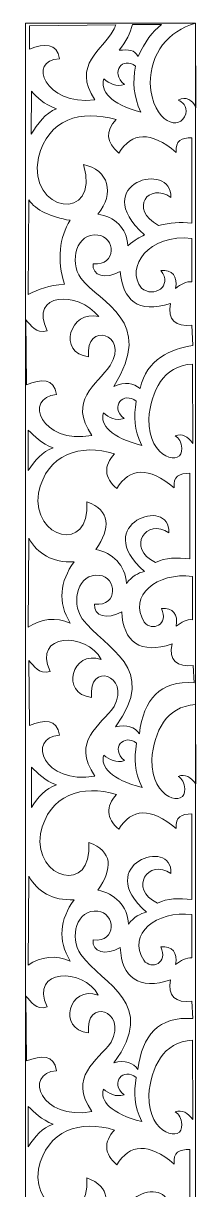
# Model space of a CAD drawing. Header units: centimetres. Extents: x -132 to 132, y -122 to 122.
# Drawn here: x -132.4 to -115.4, y 7.1 to 122.3 of the extents above; entities that cross this region are included whole.
import ezdxf

# ---------------------------------------------------------------- set-up
doc = ezdxf.new("R2010")
doc.units = ezdxf.units.CM
doc.header["$MEASUREMENT"] = 0
doc.layers.add('layer 1', color=7, linetype='Continuous')

msp = doc.modelspace()

# ---------------------------------------------------------------- linework, layer by layer
at = {"layer": 'layer 1', "color": 242, "lineweight": 9}
msp.add_lwpolyline([(-132.20989, -121.65685), (-115.40989, -121.65685), (-115.40989, 122.34315), (-132.20989, 122.34315), (-132.20989, -121.65685)], close=True, dxfattribs=at)
for points, knots in [([(-123.28215, 122.1944), (-123.28215, 122.1944), (-131.83506, 122.09479), (-131.83506, 122.09479), (-131.83506, 122.09479), (-131.83506, 122.09479), (-131.80842, 119.78366), (-131.80842, 119.78366), (-131.80842, 119.78366), (-130.38818, 120.35514), (-129.08207, 120.45453), (-128.85458, 118.82494), (-128.85458, 118.82494), (-132.076, 118.76169), (-130.32037, 114.19424), (-125.3469, 114.78462), (-125.3469, 114.78462), (-127.71035, 118.23635), (-124.49637, 119.7651), (-123.55053, 121.64698), (-123.55053, 121.64698), (-123.41115, 121.89156), (-123.35935, 121.97514), (-123.28215, 122.1944)], [0, 0, 0, 0, 0.142857143, 0.142857143, 0.142857143, 0.142857143, 0.285714286, 0.285714286, 0.285714286, 0.285714286, 0.428571429, 0.428571429, 0.428571429, 0.428571429, 0.571428571, 0.571428571, 0.571428571, 0.571428571, 0.714285714, 0.714285714, 0.714285714, 0.714285714, 1, 1, 1, 1]), ([(-118.74703, 122.24064), (-118.7542, 122.2027), (-121.64018, 122.26707), (-121.64842, 122.22885), (-121.64842, 122.22885), (-121.82543, 121.4077), (-122.25016, 120.51661), (-122.96732, 119.68819), (-122.96732, 119.68819), (-121.94837, 119.73608), (-121.47067, 119.76383), (-121.06734, 119.08102), (-121.06734, 119.08102), (-120.36816, 120.56987), (-119.72861, 121.46107), (-118.74703, 122.24064)], [0, 0, 0, 0, 0.2, 0.2, 0.2, 0.2, 0.4, 0.4, 0.4, 0.4, 0.6, 0.6, 0.6, 0.6, 1, 1, 1, 1]), ([(-115.40989, 122.34315), (-118.11011, 121.59369), (-119.86448, 119.36983), (-119.88721, 116.42683), (-119.88721, 116.42683), (-119.63205, 112.38322), (-116.82414, 111.66821), (-116.3654, 113.38934), (-116.3654, 113.38934), (-116.22052, 114.18473), (-116.70694, 114.61342), (-117.11309, 114.75038), (-117.11309, 114.75038), (-116.34036, 115.16518), (-115.6911, 114.80918), (-115.37995, 113.99696), (-115.37995, 113.99696), (-115.37995, 113.99696), (-115.40989, 122.34315), (-115.40989, 122.34315)], [0, 0, 0, 0, 0.166666667, 0.166666667, 0.166666667, 0.166666667, 0.333333333, 0.333333333, 0.333333333, 0.333333333, 0.5, 0.5, 0.5, 0.5, 0.666666667, 0.666666667, 0.666666667, 0.666666667, 1, 1, 1, 1]), ([(-122.42999, 116.3083), (-123.26076, 116.02867), (-123.90691, 116.41672), (-124.47921, 116.85614), (-124.47921, 116.85614), (-124.83036, 115.69199), (-123.85169, 114.35819), (-120.80592, 113.57066), (-120.80592, 113.57066), (-121.57906, 115.20849), (-121.58536, 116.50481), (-121.35135, 118.11032), (-121.35135, 118.11032), (-122.57945, 119.10635), (-123.89184, 117.51542), (-122.42999, 116.3083)], [0, 0, 0, 0, 0.2, 0.2, 0.2, 0.2, 0.4, 0.4, 0.4, 0.4, 0.6, 0.6, 0.6, 0.6, 1, 1, 1, 1]), ([(-131.62579, 115.65597), (-131.62579, 115.65597), (-131.64655, 111.40085), (-131.64655, 111.40085), (-131.64655, 111.40085), (-131.02497, 112.39116), (-130.26716, 113.49578), (-129.15164, 113.90095), (-129.15164, 113.90095), (-130.44717, 114.34323), (-131.07043, 115.05407), (-131.62579, 115.65597)], [0, 0, 0, 0, 0.25, 0.25, 0.25, 0.25, 0.5, 0.5, 0.5, 0.5, 1, 1, 1, 1]), ([(-123.24568, 112.85419), (-126.75369, 113.79276), (-129.96986, 112.95317), (-130.94252, 109.081), (-130.94252, 109.081), (-132.09306, 103.62246), (-124.72615, 102.55281), (-126.49267, 108.39604), (-126.49267, 108.39604), (-123.97947, 107.88652), (-123.35636, 105.52658), (-125.05254, 103.49903), (-125.05254, 103.49903), (-123.42432, 103.22425), (-122.18886, 102.16839), (-122.096, 100.37274), (-122.096, 100.37274), (-121.36176, 100.98823), (-120.94217, 101.18273), (-120.43945, 101.45136), (-120.43945, 101.45136), (-126.17767, 106.55216), (-117.64207, 108.85866), (-117.83452, 105.14276), (-117.83452, 105.14276), (-120.02709, 106.67903), (-122.03903, 104.02836), (-119.05601, 102.36756), (-119.05601, 102.36756), (-117.82181, 102.67135), (-117.01311, 102.71573), (-115.74694, 102.59657), (-115.74694, 102.59657), (-115.74694, 102.59657), (-115.74661, 111.03293), (-115.74661, 111.03293), (-115.74661, 111.03293), (-116.78624, 111.03747), (-117.43881, 110.77535), (-117.29759, 109.59464), (-117.29759, 109.59464), (-119.85326, 111.7375), (-121.70891, 111.58342), (-122.98456, 109.52615), (-122.98456, 109.52615), (-124.23996, 110.622), (-124.35336, 111.66704), (-123.24568, 112.85419)], [0, 0, 0, 0, 0.076923077, 0.076923077, 0.076923077, 0.076923077, 0.153846154, 0.153846154, 0.153846154, 0.153846154, 0.230769231, 0.230769231, 0.230769231, 0.230769231, 0.307692308, 0.307692308, 0.307692308, 0.307692308, 0.384615385, 0.384615385, 0.384615385, 0.384615385, 0.461538462, 0.461538462, 0.461538462, 0.461538462, 0.538461538, 0.538461538, 0.538461538, 0.538461538, 0.615384615, 0.615384615, 0.615384615, 0.615384615, 0.692307692, 0.692307692, 0.692307692, 0.692307692, 0.769230769, 0.769230769, 0.769230769, 0.769230769, 0.846153846, 0.846153846, 0.846153846, 0.846153846, 1, 1, 1, 1]), ([(-131.88226, 104.88926), (-131.88226, 104.88926), (-131.96105, 95.55933), (-131.96105, 95.55933), (-131.96105, 95.55933), (-130.91899, 96.09829), (-129.90767, 96.46367), (-128.36399, 96.56279), (-128.36399, 96.56279), (-129.12248, 98.87827), (-128.86208, 101.31028), (-127.79228, 102.88073), (-127.79228, 102.88073), (-129.70636, 103.20316), (-131.20237, 103.88715), (-131.88226, 104.88926)], [0, 0, 0, 0, 0.2, 0.2, 0.2, 0.2, 0.4, 0.4, 0.4, 0.4, 0.6, 0.6, 0.6, 0.6, 1, 1, 1, 1]), ([(-125.53152, 98.5891), (-123.09461, 98.33799), (-123.35924, 101.27122), (-125.05152, 101.43102), (-125.05152, 101.43102), (-127.15034, 101.69098), (-127.92563, 98.8604), (-126.74997, 97.15102), (-126.74997, 97.15102), (-124.80656, 94.65119), (-119.35971, 93.00272), (-123.46845, 86.4633), (-123.46845, 86.4633), (-122.35769, 86.9769), (-121.522, 86.77425), (-120.86881, 86.26967), (-120.86881, 86.26967), (-120.2596, 89.19722), (-117.81789, 90.16269), (-115.65787, 90.51647), (-115.65787, 90.51647), (-115.65787, 90.51647), (-115.7654, 92.52862), (-115.7654, 92.52862), (-115.7654, 92.52862), (-117.35309, 92.32319), (-118.23924, 93.06507), (-117.87001, 94.6515), (-117.87001, 94.6515), (-121.13473, 93.6812), (-122.57471, 94.95667), (-122.83614, 97.83582), (-122.83614, 97.83582), (-124.28231, 97.00837), (-125.66077, 97.39642), (-125.53152, 98.5891)], [0, 0, 0, 0, 0.1, 0.1, 0.1, 0.1, 0.2, 0.2, 0.2, 0.2, 0.3, 0.3, 0.3, 0.3, 0.4, 0.4, 0.4, 0.4, 0.5, 0.5, 0.5, 0.5, 0.6, 0.6, 0.6, 0.6, 0.7, 0.7, 0.7, 0.7, 0.8, 0.8, 0.8, 0.8, 1, 1, 1, 1]), ([(-115.74694, 101.08862), (-120.00537, 101.5908), (-122.40925, 98.22765), (-120.72928, 96.18466), (-120.72928, 96.18466), (-119.54254, 95.151), (-117.60783, 96.38639), (-118.83, 97.91286), (-118.83, 97.91286), (-117.68614, 98.02058), (-117.15538, 97.32865), (-117.37155, 96.15806), (-117.37155, 96.15806), (-116.84853, 96.54679), (-116.31934, 96.87824), (-115.74694, 96.80862), (-115.74694, 96.80862), (-115.74694, 96.80862), (-115.74694, 101.08862), (-115.74694, 101.08862)], [0, 0, 0, 0, 0.166666667, 0.166666667, 0.166666667, 0.166666667, 0.333333333, 0.333333333, 0.333333333, 0.333333333, 0.5, 0.5, 0.5, 0.5, 0.666666667, 0.666666667, 0.666666667, 0.666666667, 1, 1, 1, 1]), ([(-130.0731, 91.97352), (-131.25464, 91.62541), (-131.62278, 92.52792), (-132.17771, 93.03496), (-132.17771, 93.03496), (-132.17771, 93.03496), (-132.10386, 86.63208), (-132.10386, 86.63208), (-132.10386, 86.63208), (-130.68363, 87.20356), (-129.37752, 87.30295), (-129.15003, 85.67336), (-129.15003, 85.67336), (-132.43471, 85.4294), (-130.73931, 80.69002), (-125.64235, 81.63304), (-125.64235, 81.63304), (-128.03619, 85.07987), (-125.20137, 86.61087), (-123.82497, 88.54805), (-123.82497, 88.54805), (-121.911, 91.69912), (-126.36225, 92.92159), (-125.97466, 89.40552), (-125.97466, 89.40552), (-129.12624, 89.72514), (-127.83686, 94.12129), (-124.95007, 93.36798), (-124.95007, 93.36798), (-127.06084, 95.97021), (-131.89465, 95.76273), (-130.0731, 91.97352)], [0, 0, 0, 0, 0.111111111, 0.111111111, 0.111111111, 0.111111111, 0.222222222, 0.222222222, 0.222222222, 0.222222222, 0.333333333, 0.333333333, 0.333333333, 0.333333333, 0.444444444, 0.444444444, 0.444444444, 0.444444444, 0.555555556, 0.555555556, 0.555555556, 0.555555556, 0.666666667, 0.666666667, 0.666666667, 0.666666667, 0.777777778, 0.777777778, 0.777777778, 0.777777778, 1, 1, 1, 1]), ([(-115.71008, 88.68648), (-118.63185, 88.50198), (-119.74887, 86.04836), (-120.03006, 83.24232), (-120.03006, 83.24232), (-120.07029, 79.23295), (-116.57498, 78.55087), (-116.76238, 80.3576), (-116.76238, 80.3576), (-116.81135, 80.95611), (-117.00238, 81.37624), (-117.40854, 81.5988), (-117.40854, 81.5988), (-116.70965, 81.85952), (-116.1527, 81.52064), (-115.6754, 80.84538), (-115.6754, 80.84538), (-115.6754, 80.84538), (-115.71008, 88.68648), (-115.71008, 88.68648)], [0, 0, 0, 0, 0.166666667, 0.166666667, 0.166666667, 0.166666667, 0.333333333, 0.333333333, 0.333333333, 0.333333333, 0.5, 0.5, 0.5, 0.5, 0.666666667, 0.666666667, 0.666666667, 0.666666667, 1, 1, 1, 1]), ([(-122.46788, 83.29981), (-123.29865, 83.02018), (-123.9448, 83.40823), (-124.51711, 83.84765), (-124.51711, 83.84765), (-124.86825, 82.6835), (-123.76904, 81.42518), (-120.72328, 80.63765), (-120.72328, 80.63765), (-121.49641, 82.27548), (-121.50189, 83.4063), (-121.26789, 85.01181), (-121.26789, 85.01181), (-122.49599, 86.00784), (-123.92974, 84.50693), (-122.46788, 83.29981)], [0, 0, 0, 0, 0.2, 0.2, 0.2, 0.2, 0.4, 0.4, 0.4, 0.4, 0.6, 0.6, 0.6, 0.6, 1, 1, 1, 1]), ([(-131.93788, 82.14487), (-131.93788, 82.14487), (-131.93788, 78.15542), (-131.93788, 78.15542), (-131.93788, 78.15542), (-131.27937, 79.17997), (-130.58388, 80.02748), (-129.46373, 80.38985), (-129.46373, 80.38985), (-130.70389, 80.83213), (-131.30068, 81.56002), (-131.93788, 82.14487)], [0, 0, 0, 0, 0.25, 0.25, 0.25, 0.25, 0.5, 0.5, 0.5, 0.5, 1, 1, 1, 1]), ([(-123.40721, 79.80529), (-126.76753, 80.8637), (-130.11556, 79.80781), (-130.94052, 75.93564), (-130.94052, 75.93564), (-131.55568, 71.43582), (-125.78934, 69.86643), (-126.1399, 75.07948), (-126.1399, 75.07948), (-123.7744, 74.19332), (-123.77898, 72.51818), (-125.25362, 70.35367), (-125.25362, 70.35367), (-123.6254, 70.07889), (-122.31836, 68.79335), (-122.2255, 66.9977), (-122.2255, 66.9977), (-121.66899, 67.72276), (-121.09748, 68.03948), (-120.45297, 68.19621), (-120.45297, 68.19621), (-125.85888, 72.86901), (-117.84315, 75.7133), (-118.0356, 71.9974), (-118.0356, 71.9974), (-120.22817, 73.53367), (-122.32796, 70.51998), (-119.34493, 69.07318), (-119.34493, 69.07318), (-118.39266, 69.58609), (-117.21419, 69.58182), (-115.94802, 69.4327), (-115.94802, 69.4327), (-115.94802, 69.4327), (-115.94769, 77.88757), (-115.94769, 77.88757), (-115.94769, 77.88757), (-116.98732, 77.89211), (-117.63989, 77.62999), (-117.49868, 76.44928), (-117.49868, 76.44928), (-120.05434, 78.59214), (-121.91, 78.43806), (-123.18564, 76.38079), (-123.18564, 76.38079), (-124.44104, 77.47664), (-124.51489, 78.61814), (-123.40721, 79.80529)], [0, 0, 0, 0, 0.076923077, 0.076923077, 0.076923077, 0.076923077, 0.153846154, 0.153846154, 0.153846154, 0.153846154, 0.230769231, 0.230769231, 0.230769231, 0.230769231, 0.307692308, 0.307692308, 0.307692308, 0.307692308, 0.384615385, 0.384615385, 0.384615385, 0.384615385, 0.461538462, 0.461538462, 0.461538462, 0.461538462, 0.538461538, 0.538461538, 0.538461538, 0.538461538, 0.615384615, 0.615384615, 0.615384615, 0.615384615, 0.692307692, 0.692307692, 0.692307692, 0.692307692, 0.769230769, 0.769230769, 0.769230769, 0.769230769, 0.846153846, 0.846153846, 0.846153846, 0.846153846, 1, 1, 1, 1]), ([(-131.88226, 71.47102), (-131.88226, 71.47102), (-131.95611, 62.67134), (-131.95611, 62.67134), (-131.95611, 62.67134), (-130.72016, 63.54658), (-129.1798, 63.70214), (-127.78382, 63.08222), (-127.78382, 63.08222), (-129.07768, 65.15802), (-128.80386, 67.18104), (-127.41459, 69.1427), (-127.41459, 69.1427), (-129.58384, 69.04569), (-130.99306, 69.92452), (-131.88226, 71.47102)], [0, 0, 0, 0, 0.2, 0.2, 0.2, 0.2, 0.4, 0.4, 0.4, 0.4, 0.6, 0.6, 0.6, 0.6, 1, 1, 1, 1]), ([(-125.38383, 64.96542), (-122.94692, 64.71431), (-123.21155, 67.64754), (-124.90383, 67.80734), (-124.90383, 67.80734), (-127.00264, 68.0673), (-127.77794, 65.23672), (-126.60228, 63.52734), (-126.60228, 63.52734), (-124.32536, 60.4914), (-118.95155, 58.71749), (-123.32076, 52.83962), (-123.32076, 52.83962), (-122.24692, 53.11354), (-121.35308, 52.81022), (-120.95307, 52.15966), (-120.95307, 52.15966), (-120.52848, 55.54945), (-118.90388, 57.45548), (-115.5254, 57.19294), (-115.5254, 57.19294), (-115.5254, 57.19294), (-115.61771, 58.90494), (-115.61771, 58.90494), (-115.61771, 58.90494), (-117.2054, 58.69951), (-118.09155, 59.44139), (-117.72232, 61.02782), (-117.72232, 61.02782), (-120.82089, 59.96336), (-122.59317, 61.24739), (-122.68845, 64.21214), (-122.68845, 64.21214), (-124.13461, 63.38469), (-125.51308, 63.77274), (-125.38383, 64.96542)], [0, 0, 0, 0, 0.1, 0.1, 0.1, 0.1, 0.2, 0.2, 0.2, 0.2, 0.3, 0.3, 0.3, 0.3, 0.4, 0.4, 0.4, 0.4, 0.5, 0.5, 0.5, 0.5, 0.6, 0.6, 0.6, 0.6, 0.7, 0.7, 0.7, 0.7, 0.8, 0.8, 0.8, 0.8, 1, 1, 1, 1]), ([(-115.69172, 67.70794), (-119.21169, 68.14164), (-122.12552, 65.78765), (-120.46401, 63.19682), (-120.46401, 63.19682), (-119.697, 62.19478), (-118.01252, 62.92342), (-118.77478, 64.53218), (-118.77478, 64.53218), (-117.63091, 64.6399), (-117.10016, 63.94797), (-117.31633, 62.77738), (-117.31633, 62.77738), (-116.79331, 63.16611), (-116.26412, 63.49756), (-115.69172, 63.42794), (-115.69172, 63.42794), (-115.69172, 63.42794), (-115.69172, 67.70794), (-115.69172, 67.70794)], [0, 0, 0, 0, 0.166666667, 0.166666667, 0.166666667, 0.166666667, 0.333333333, 0.333333333, 0.333333333, 0.333333333, 0.5, 0.5, 0.5, 0.5, 0.666666667, 0.666666667, 0.666666667, 0.666666667, 1, 1, 1, 1]), ([(-129.77765, 58.3231), (-130.95919, 57.97499), (-131.32733, 58.8775), (-131.88226, 59.38454), (-131.88226, 59.38454), (-131.88226, 59.38454), (-131.80842, 52.98166), (-131.80842, 52.98166), (-131.80842, 52.98166), (-130.38818, 53.55314), (-129.08207, 53.65253), (-128.85458, 52.02294), (-128.85458, 52.02294), (-132.13927, 51.77898), (-130.44386, 47.0396), (-125.3469, 47.98262), (-125.3469, 47.98262), (-127.74075, 51.42945), (-124.79407, 52.97048), (-123.4546, 54.83918), (-123.4546, 54.83918), (-121.79909, 58.00737), (-126.0668, 59.27117), (-125.67921, 55.7551), (-125.67921, 55.7551), (-128.83079, 56.07472), (-127.66139, 60.51449), (-124.71921, 59.48726), (-124.71921, 59.48726), (-126.14691, 62.26069), (-131.5992, 62.11231), (-129.77765, 58.3231)], [0, 0, 0, 0, 0.111111111, 0.111111111, 0.111111111, 0.111111111, 0.222222222, 0.222222222, 0.222222222, 0.222222222, 0.333333333, 0.333333333, 0.333333333, 0.333333333, 0.444444444, 0.444444444, 0.444444444, 0.444444444, 0.555555556, 0.555555556, 0.555555556, 0.555555556, 0.666666667, 0.666666667, 0.666666667, 0.666666667, 0.777777778, 0.777777778, 0.777777778, 0.777777778, 1, 1, 1, 1]), ([(-115.41463, 55.03606), (-118.3364, 54.85156), (-119.45342, 52.39794), (-119.73462, 49.5919), (-119.73462, 49.5919), (-119.77484, 45.58253), (-116.27953, 44.90045), (-116.46694, 46.70718), (-116.46694, 46.70718), (-116.5159, 47.30569), (-116.70694, 47.72582), (-117.11309, 47.94838), (-117.11309, 47.94838), (-116.4142, 48.2091), (-115.85726, 47.87022), (-115.37995, 47.19496), (-115.37995, 47.19496), (-115.37995, 47.19496), (-115.41463, 55.03606), (-115.41463, 55.03606)], [0, 0, 0, 0, 0.166666667, 0.166666667, 0.166666667, 0.166666667, 0.333333333, 0.333333333, 0.333333333, 0.333333333, 0.5, 0.5, 0.5, 0.5, 0.666666667, 0.666666667, 0.666666667, 0.666666667, 1, 1, 1, 1]), ([(-122.42999, 49.5063), (-123.26076, 49.22667), (-123.90691, 49.61472), (-124.47921, 50.05414), (-124.47921, 50.05414), (-124.83036, 48.88999), (-123.73115, 47.63167), (-120.68538, 46.84414), (-120.68538, 46.84414), (-121.45852, 48.48197), (-121.464, 49.61279), (-121.23, 51.2183), (-121.23, 51.2183), (-122.45809, 52.21433), (-123.89184, 50.71342), (-122.42999, 49.5063)], [0, 0, 0, 0, 0.2, 0.2, 0.2, 0.2, 0.4, 0.4, 0.4, 0.4, 0.6, 0.6, 0.6, 0.6, 1, 1, 1, 1]), ([(-131.62579, 48.85397), (-131.62579, 48.85397), (-131.62579, 44.86452), (-131.62579, 44.86452), (-131.62579, 44.86452), (-130.96728, 45.88907), (-130.27178, 46.73658), (-129.15164, 47.09895), (-129.15164, 47.09895), (-130.39179, 47.54123), (-130.98858, 48.26912), (-131.62579, 48.85397)], [0, 0, 0, 0, 0.25, 0.25, 0.25, 0.25, 0.5, 0.5, 0.5, 0.5, 1, 1, 1, 1]), ([(-123.20613, 46.14865), (-126.56645, 47.20706), (-129.91448, 46.15117), (-130.73944, 42.279), (-130.73944, 42.279), (-131.3546, 37.77918), (-125.58826, 36.20979), (-125.93882, 41.42284), (-125.93882, 41.42284), (-123.57332, 40.53668), (-123.5779, 38.86154), (-125.05254, 36.69703), (-125.05254, 36.69703), (-123.42432, 36.42225), (-122.11728, 35.13671), (-122.02442, 33.34106), (-122.02442, 33.34106), (-121.46791, 34.06612), (-120.89639, 34.38284), (-120.25189, 34.53957), (-120.25189, 34.53957), (-125.6578, 39.21237), (-117.64207, 42.05666), (-117.83452, 38.34076), (-117.83452, 38.34076), (-120.02709, 39.87703), (-122.12688, 36.86334), (-119.14385, 35.41654), (-119.14385, 35.41654), (-118.19157, 35.92945), (-117.01311, 35.92518), (-115.74694, 35.77606), (-115.74694, 35.77606), (-115.74694, 35.77606), (-115.74661, 44.23093), (-115.74661, 44.23093), (-115.74661, 44.23093), (-116.78624, 44.23547), (-117.43881, 43.97335), (-117.29759, 42.79264), (-117.29759, 42.79264), (-119.85326, 44.9355), (-121.70891, 44.78142), (-122.98456, 42.72415), (-122.98456, 42.72415), (-124.23996, 43.82), (-124.3138, 44.9615), (-123.20613, 46.14865)], [0, 0, 0, 0, 0.076923077, 0.076923077, 0.076923077, 0.076923077, 0.153846154, 0.153846154, 0.153846154, 0.153846154, 0.230769231, 0.230769231, 0.230769231, 0.230769231, 0.307692308, 0.307692308, 0.307692308, 0.307692308, 0.384615385, 0.384615385, 0.384615385, 0.384615385, 0.461538462, 0.461538462, 0.461538462, 0.461538462, 0.538461538, 0.538461538, 0.538461538, 0.538461538, 0.615384615, 0.615384615, 0.615384615, 0.615384615, 0.692307692, 0.692307692, 0.692307692, 0.692307692, 0.769230769, 0.769230769, 0.769230769, 0.769230769, 0.846153846, 0.846153846, 0.846153846, 0.846153846, 1, 1, 1, 1]), ([(-131.88226, 38.08726), (-131.88226, 38.08726), (-131.95611, 29.28758), (-131.95611, 29.28758), (-131.95611, 29.28758), (-130.72016, 30.16282), (-129.1798, 30.31838), (-127.78382, 29.69846), (-127.78382, 29.69846), (-129.07768, 31.77426), (-128.80386, 33.79728), (-127.41459, 35.75894), (-127.41459, 35.75894), (-129.58384, 35.66193), (-130.99306, 36.54076), (-131.88226, 38.08726)], [0, 0, 0, 0, 0.2, 0.2, 0.2, 0.2, 0.4, 0.4, 0.4, 0.4, 0.6, 0.6, 0.6, 0.6, 1, 1, 1, 1]), ([(-125.53152, 31.7871), (-123.09461, 31.53599), (-123.35924, 34.46922), (-125.05152, 34.62902), (-125.05152, 34.62902), (-127.15034, 34.88898), (-127.92563, 32.0584), (-126.74997, 30.34902), (-126.74997, 30.34902), (-124.47306, 27.31308), (-119.09924, 25.53917), (-123.46845, 19.6613), (-123.46845, 19.6613), (-122.39461, 19.93522), (-121.50077, 19.6319), (-121.10076, 18.98134), (-121.10076, 18.98134), (-120.67617, 22.37113), (-119.05157, 24.27716), (-115.67309, 24.01462), (-115.67309, 24.01462), (-115.67309, 24.01462), (-115.7654, 25.72662), (-115.7654, 25.72662), (-115.7654, 25.72662), (-117.35309, 25.52119), (-118.23924, 26.26307), (-117.87001, 27.8495), (-117.87001, 27.8495), (-120.96858, 26.78504), (-122.74086, 28.06907), (-122.83614, 31.03382), (-122.83614, 31.03382), (-124.28231, 30.20637), (-125.66077, 30.59442), (-125.53152, 31.7871)], [0, 0, 0, 0, 0.1, 0.1, 0.1, 0.1, 0.2, 0.2, 0.2, 0.2, 0.3, 0.3, 0.3, 0.3, 0.4, 0.4, 0.4, 0.4, 0.5, 0.5, 0.5, 0.5, 0.6, 0.6, 0.6, 0.6, 0.7, 0.7, 0.7, 0.7, 0.8, 0.8, 0.8, 0.8, 1, 1, 1, 1]), ([(-115.74694, 34.28662), (-119.26691, 34.72032), (-122.18074, 32.36633), (-120.51923, 29.7755), (-120.51923, 29.7755), (-119.75223, 28.77346), (-118.06775, 29.5021), (-118.83, 31.11086), (-118.83, 31.11086), (-117.68614, 31.21858), (-117.15538, 30.52665), (-117.37155, 29.35606), (-117.37155, 29.35606), (-116.84853, 29.74479), (-116.31934, 30.07624), (-115.74694, 30.00662), (-115.74694, 30.00662), (-115.74694, 30.00662), (-115.74694, 34.28662), (-115.74694, 34.28662)], [0, 0, 0, 0, 0.166666667, 0.166666667, 0.166666667, 0.166666667, 0.333333333, 0.333333333, 0.333333333, 0.333333333, 0.5, 0.5, 0.5, 0.5, 0.666666667, 0.666666667, 0.666666667, 0.666666667, 1, 1, 1, 1]), ([(-130.0731, 25.17152), (-131.25464, 24.82341), (-131.62278, 25.72592), (-132.17771, 26.23296), (-132.17771, 26.23296), (-132.17771, 26.23296), (-132.10386, 19.83008), (-132.10386, 19.83008), (-132.10386, 19.83008), (-130.68363, 20.40156), (-129.37752, 20.50095), (-129.15003, 18.87136), (-129.15003, 18.87136), (-132.43471, 18.6274), (-130.73931, 13.88802), (-125.64235, 14.83104), (-125.64235, 14.83104), (-128.03619, 18.27787), (-125.08952, 19.8189), (-123.75005, 21.6876), (-123.75005, 21.6876), (-122.09454, 24.85579), (-126.36225, 26.11959), (-125.97466, 22.60352), (-125.97466, 22.60352), (-129.12624, 22.92314), (-127.95684, 27.36291), (-125.01466, 26.33568), (-125.01466, 26.33568), (-126.44236, 29.10911), (-131.89465, 28.96073), (-130.0731, 25.17152)], [0, 0, 0, 0, 0.111111111, 0.111111111, 0.111111111, 0.111111111, 0.222222222, 0.222222222, 0.222222222, 0.222222222, 0.333333333, 0.333333333, 0.333333333, 0.333333333, 0.444444444, 0.444444444, 0.444444444, 0.444444444, 0.555555556, 0.555555556, 0.555555556, 0.555555556, 0.666666667, 0.666666667, 0.666666667, 0.666666667, 0.777777778, 0.777777778, 0.777777778, 0.777777778, 1, 1, 1, 1]), ([(-115.71008, 21.88448), (-118.63185, 21.69998), (-119.74887, 19.24636), (-120.03006, 16.44032), (-120.03006, 16.44032), (-120.07029, 12.43095), (-116.57498, 11.74887), (-116.76238, 13.5556), (-116.76238, 13.5556), (-116.81135, 14.15411), (-117.00238, 14.57424), (-117.40854, 14.7968), (-117.40854, 14.7968), (-116.70965, 15.05752), (-116.1527, 14.71864), (-115.6754, 14.04338), (-115.6754, 14.04338), (-115.6754, 14.04338), (-115.71008, 21.88448), (-115.71008, 21.88448)], [0, 0, 0, 0, 0.166666667, 0.166666667, 0.166666667, 0.166666667, 0.333333333, 0.333333333, 0.333333333, 0.333333333, 0.5, 0.5, 0.5, 0.5, 0.666666667, 0.666666667, 0.666666667, 0.666666667, 1, 1, 1, 1]), ([(-122.46788, 16.49781), (-123.29865, 16.21818), (-123.9448, 16.60623), (-124.51711, 17.04565), (-124.51711, 17.04565), (-124.86825, 15.8815), (-123.76904, 14.62318), (-120.72328, 13.83565), (-120.72328, 13.83565), (-121.49641, 15.47348), (-121.50189, 16.6043), (-121.26789, 18.20981), (-121.26789, 18.20981), (-122.49599, 19.20584), (-123.92974, 17.70493), (-122.46788, 16.49781)], [0, 0, 0, 0, 0.2, 0.2, 0.2, 0.2, 0.4, 0.4, 0.4, 0.4, 0.6, 0.6, 0.6, 0.6, 1, 1, 1, 1]), ([(-131.93788, 15.34287), (-131.93788, 15.34287), (-131.93788, 11.35342), (-131.93788, 11.35342), (-131.93788, 11.35342), (-131.27937, 12.37797), (-130.58388, 13.22548), (-129.46373, 13.58785), (-129.46373, 13.58785), (-130.70389, 14.03013), (-131.30068, 14.75802), (-131.93788, 15.34287)], [0, 0, 0, 0, 0.25, 0.25, 0.25, 0.25, 0.5, 0.5, 0.5, 0.5, 1, 1, 1, 1]), ([(-123.40721, 13.00329), (-126.76753, 14.0617), (-130.11556, 13.00581), (-130.94052, 9.13364), (-130.94052, 9.13364), (-131.55568, 4.63382), (-125.78934, 3.06443), (-126.1399, 8.27748), (-126.1399, 8.27748), (-123.7744, 7.39132), (-123.77898, 5.71618), (-125.25362, 3.55167), (-125.25362, 3.55167), (-123.6254, 3.27689), (-122.31836, 1.99135), (-122.2255, 0.1957), (-122.2255, 0.1957), (-121.66899, 0.92076), (-121.09748, 1.23748), (-120.45297, 1.39421), (-120.45297, 1.39421), (-125.85888, 6.06701), (-117.84315, 8.9113), (-118.0356, 5.1954), (-118.0356, 5.1954), (-120.22817, 6.73167), (-122.32796, 3.71798), (-119.34493, 2.27118), (-119.34493, 2.27118), (-118.39266, 2.78409), (-117.21419, 2.77982), (-115.94802, 2.6307), (-115.94802, 2.6307), (-115.94802, 2.6307), (-115.94769, 11.08557), (-115.94769, 11.08557), (-115.94769, 11.08557), (-116.98732, 11.09011), (-117.63989, 10.82799), (-117.49868, 9.64728), (-117.49868, 9.64728), (-120.05434, 11.79014), (-121.91, 11.63606), (-123.18564, 9.57879), (-123.18564, 9.57879), (-124.44104, 10.67464), (-124.51489, 11.81614), (-123.40721, 13.00329)], [0, 0, 0, 0, 0.076923077, 0.076923077, 0.076923077, 0.076923077, 0.153846154, 0.153846154, 0.153846154, 0.153846154, 0.230769231, 0.230769231, 0.230769231, 0.230769231, 0.307692308, 0.307692308, 0.307692308, 0.307692308, 0.384615385, 0.384615385, 0.384615385, 0.384615385, 0.461538462, 0.461538462, 0.461538462, 0.461538462, 0.538461538, 0.538461538, 0.538461538, 0.538461538, 0.615384615, 0.615384615, 0.615384615, 0.615384615, 0.692307692, 0.692307692, 0.692307692, 0.692307692, 0.769230769, 0.769230769, 0.769230769, 0.769230769, 0.846153846, 0.846153846, 0.846153846, 0.846153846, 1, 1, 1, 1])]:
    msp.add_open_spline(points, degree=3, knots=knots, dxfattribs=at)

doc.saveas('drawing.dxf')
